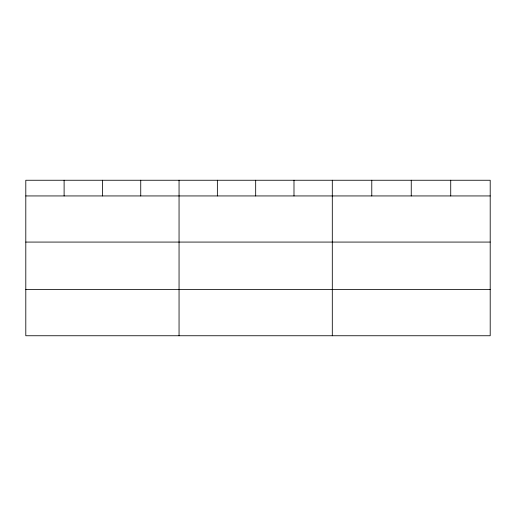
<?xml version="1.0" encoding="UTF-8"?>
<svg xmlns="http://www.w3.org/2000/svg" width="516" height="516" viewBox="0 0 516 516"><rect width="100%" height="100%" fill="white"/><g stroke="black" fill="none" stroke-linecap="round" stroke-linejoin="round"><path stroke-width="0.77" d="M490.2 242.075L490.2 180.252L25.8 180.252L25.8 335.748L490.2 335.748L490.2 242.075L25.8 242.075M25.8 195.938L490.2 195.938M25.8 289.611L490.2 289.611M450.726 180.252L450.726 195.938M411.252 180.252L411.252 195.938M371.778 180.252L371.778 195.938M332.304 180.252L332.304 335.748M293.991 180.252L293.991 195.938M255.678 180.252L255.678 195.938M217.365 180.252L217.365 195.938M179.052 180.252L179.052 335.748M140.739 180.252L140.739 195.938M102.426 180.252L102.426 195.938M64.113 180.252L64.113 195.938"/></g></svg>
